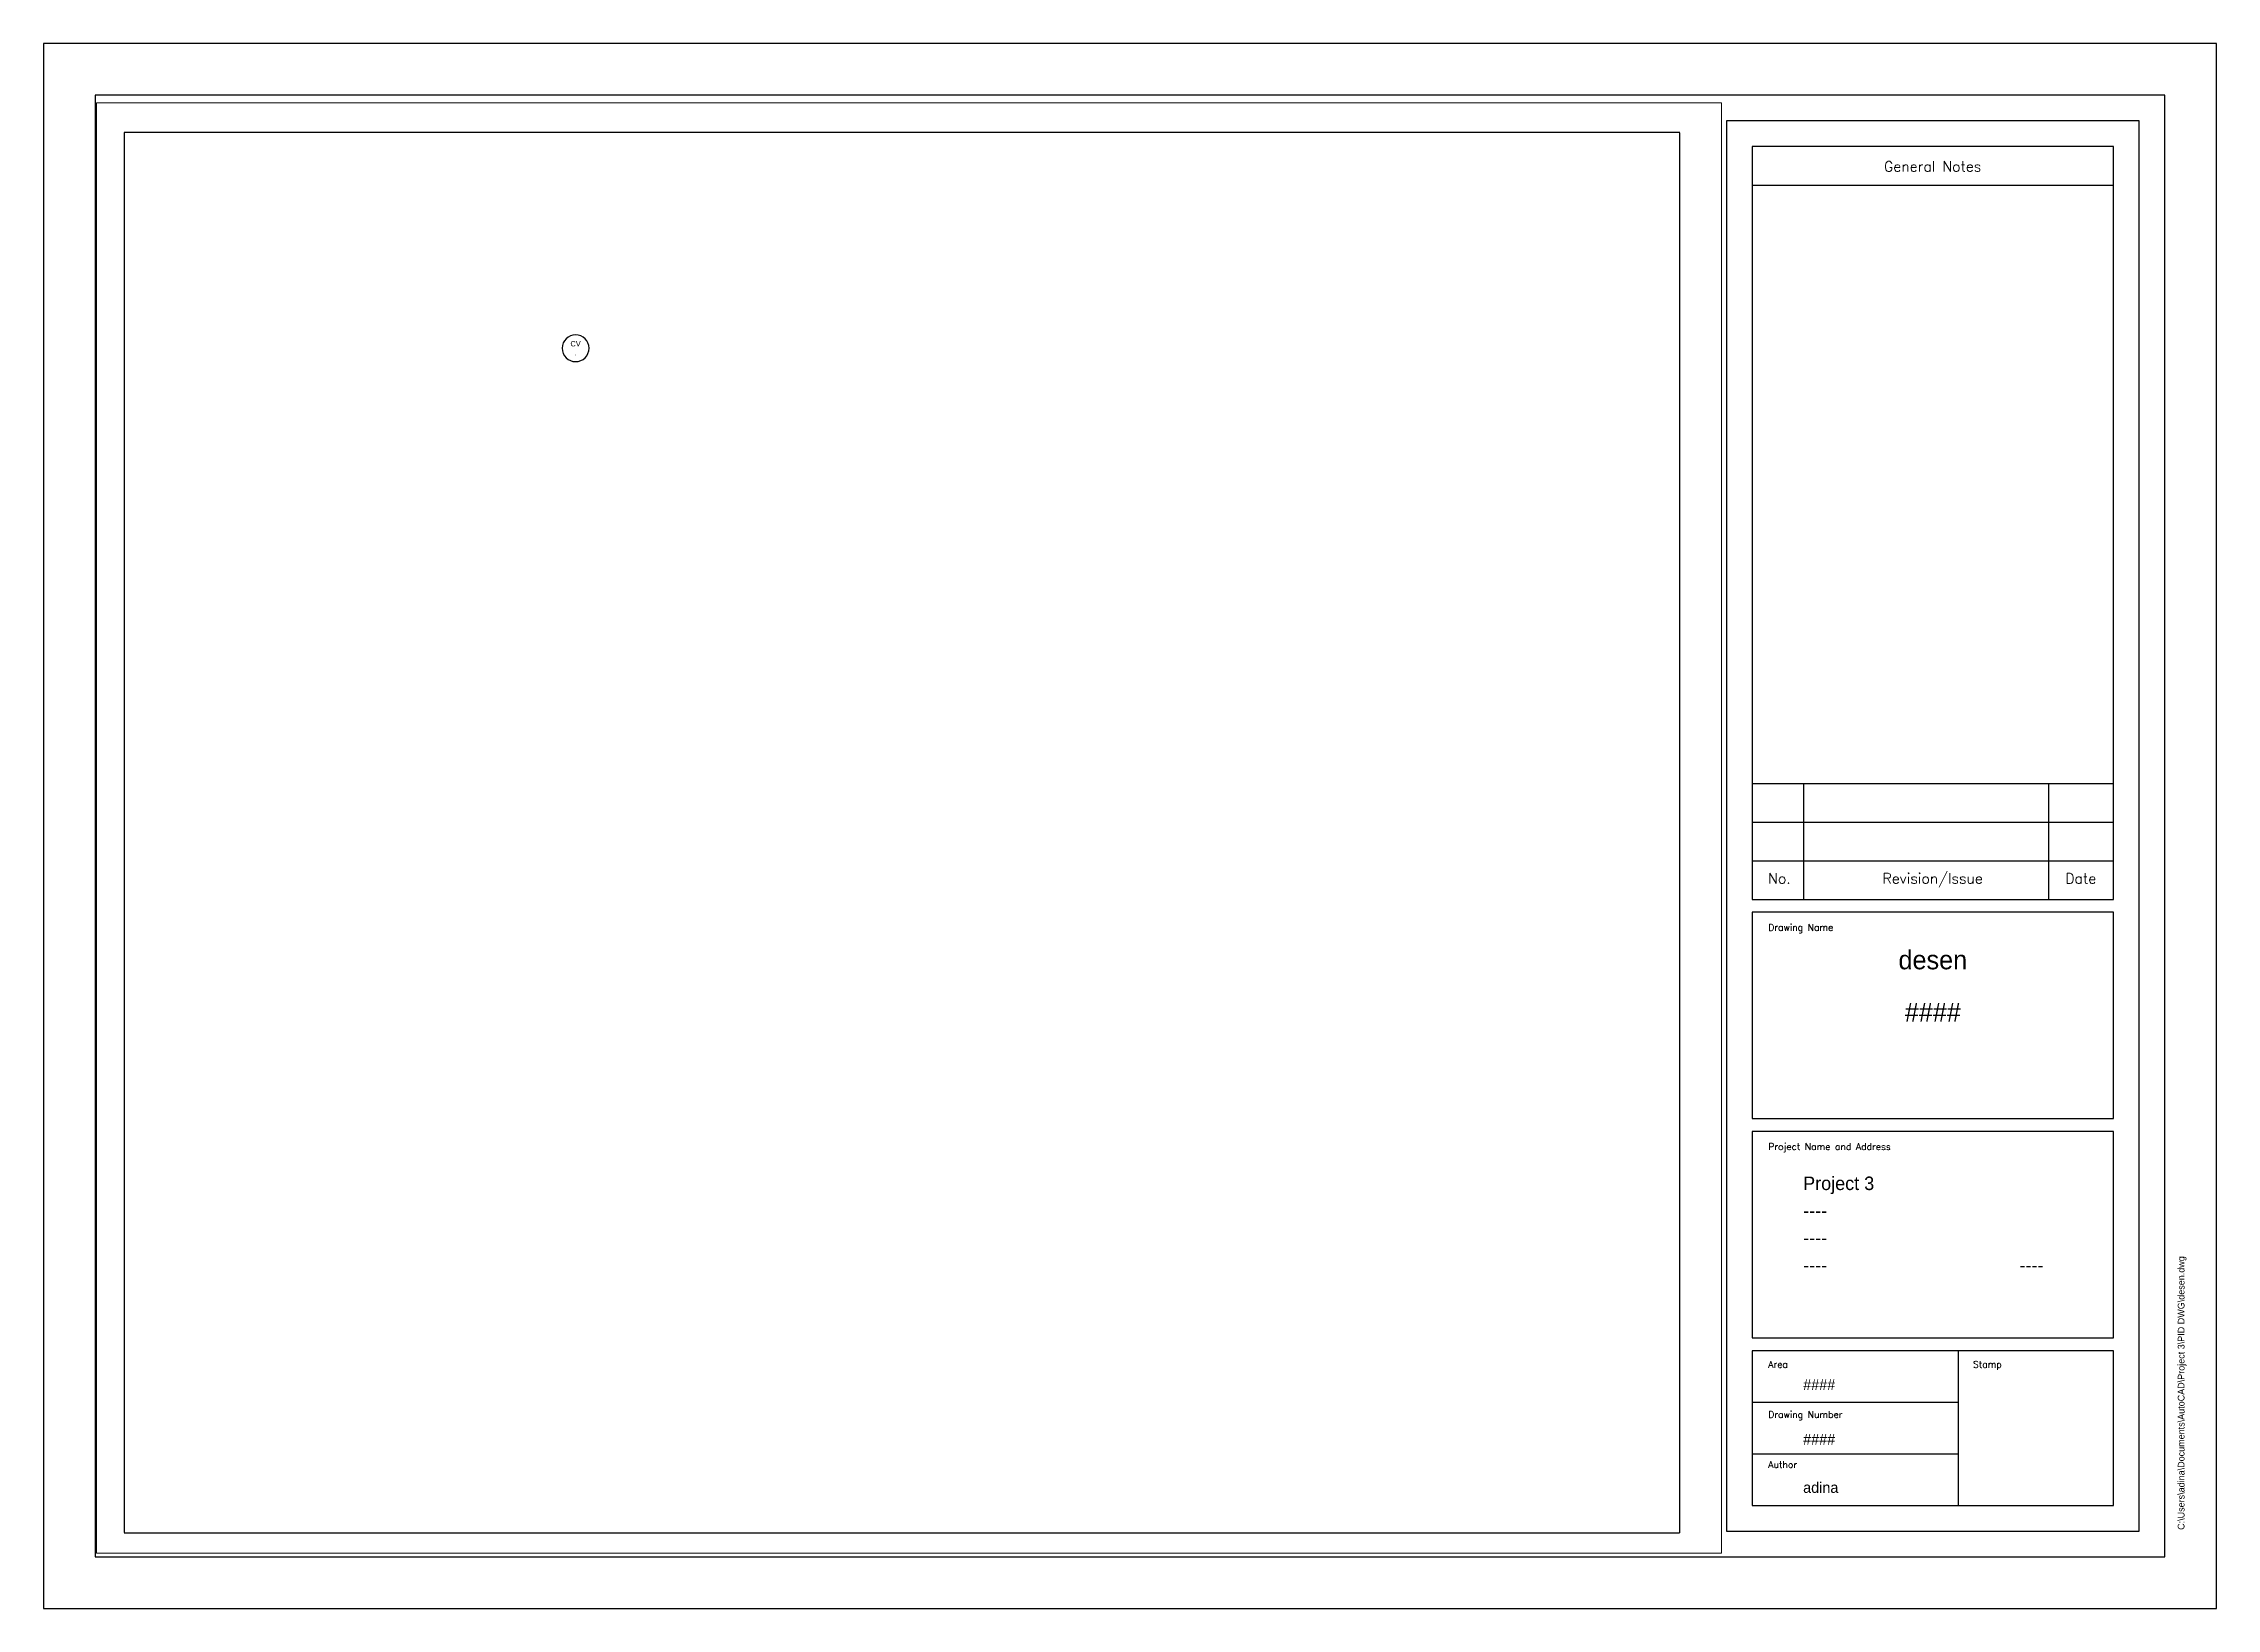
# Paper-space layout 'PID ISO A1 Title Block' of a CAD drawing. Header units: millimetres. Extents: x 0 to 807, y 0 to 581.
# The model-space entities are those that its viewports show. They can reach past a viewport. Long polylines and large blocks are cut down to what shows.
import ezdxf
from ezdxf.enums import TextEntityAlignment as Align

# ---------------------------------------------------------------- set-up
doc = ezdxf.new("R2010")
doc.units = ezdxf.units.MM
doc.linetypes.add('HIDDEN2', pattern=[0.1875, 0.125, -0.0625])
doc.layers.add('Instrument', color=2, linetype='Continuous')
doc.layers.add('Title Block', color=7, linetype='Continuous')
doc.layers.add('no plot', color=41, linetype='HIDDEN2', plot=False)
doc.styles.add('Roman', font='romans')

# ---------------------------------------------------------------- blocks, each defined once
blk = doc.blocks.new('PID ISO A1 titleblock')
for p, q in [((806.83, 581.21), (0, 581.21)), ((0, 581.21), (0, 0)), ((806.83, 0), (806.83, 581.21)), ((787.68, 562.06), (19.15, 562.06)), ((19.15, 562.06), (19.15, 19.15)), ((787.68, 19.15), (787.68, 562.06)), ((778.1, 552.48), (624.89, 552.48)), ((624.89, 552.48), (624.89, 28.73)), ((778.1, 28.73), (778.1, 552.48)), ((768.52, 542.91), (634.46, 542.91)), ((634.46, 542.91), (634.46, 263.33)), ((768.52, 263.33), (768.52, 542.91)), ((634.46, 528.54), (768.52, 528.54)), ((634.46, 306.43), (768.52, 306.43)), ((653.61, 263.33), (653.61, 306.43)), ((744.58, 263.33), (744.58, 306.43)), ((634.46, 292.06), (768.52, 292.06)), ((634.46, 277.7), (768.52, 277.7)), ((634.46, 263.33), (768.52, 263.33)), ((768.52, 258.55), (634.46, 258.55)), ((634.46, 258.55), (634.46, 181.94)), ((768.52, 181.94), (768.52, 258.55)), ((634.46, 181.94), (768.52, 181.94)), ((768.52, 177.15), (634.46, 177.15)), ((634.46, 177.15), (634.46, 100.55)), ((768.52, 100.55), (768.52, 177.15)), ((634.46, 100.55), (768.52, 100.55)), ((768.52, 95.76), (634.46, 95.76)), ((634.46, 95.76), (634.46, 38.3)), ((711.07, 38.3), (711.07, 95.76)), ((768.52, 38.3), (768.52, 95.76)), ((634.46, 76.61), (711.07, 76.61)), ((634.46, 57.45), (711.07, 57.45)), ((634.46, 38.3), (768.52, 38.3)), ((624.89, 28.73), (778.1, 28.73)), ((19.15, 19.15), (787.68, 19.15)), ((0, 0), (806.83, 0))]:
    blk.add_line(p, q)
at = {"style": 'Roman'}
for s, height, p in [('General Notes', 3.8303, (701.43, 535.55)), ('No.', 3.83, (644.56, 271.13)), ('Revision/Issue', 3.8303, (701.43, 271.13)), ('Date', 3.83, (756.41, 271.13))]:
    blk.add_text(s, height=height, dxfattribs=at).set_placement(p, align=Align.MIDDLE_CENTER)
for s, height, p in [('Drawing Name', 2.4897, (640.42, 251.69)), ('Project Name and Address', 2.4897, (640.42, 170.3)), ('Area', 2.49, (640.42, 89.42)), ('Stamp', 2.49, (716.43, 89.42)), ('Drawing Number', 2.4897, (640.42, 70.82)), ('Author', 2.49, (640.42, 52.21))]:
    blk.add_text(s, height=height, dxfattribs=at).set_placement(p)
blk = doc.blocks.new('*U9')
at = {"color": 0, "linetype": 'ByBlock', "lineweight": -2}
for start, end in [(0, 180), (180, 0)]:
    blk.add_arc((0, 0), 0.25, start, end, dxfattribs=at)
blk.add_wipeout([(-0.12, 0.149), (0.125, 0.151), (0.125, 0.024), (-0.12, 0.024)], dxfattribs=at)
blk.add_wipeout([(-0.019, -0.024), (0.023, -0.024), (0.023, -0.155), (-0.019, -0.155)], dxfattribs=at)
for tag, p in [('#(TargetObject.Type)', (0, 0.083)), ('#(TargetObject.LoopNumber)', (0, -0.083))]:
    blk.add_attdef(tag, text='', height=0.1, dxfattribs=at).set_placement(p, align=Align.MIDDLE_CENTER)

msp = doc.modelspace()

# ---------------------------------------------------------------- linework, layer by layer
at = {"layer": 'no plot'}
msp.add_lwpolyline([(0, 0), (577.5, 0), (577.5, 520), (0, 520)], close=True, dxfattribs=at)

# ---------------------------------------------------------------- next in the draw order: block references
at = {"layer": 'Instrument', "linetype": 'ByBlock', "xscale": 20, "yscale": 20, "zscale": 20}
msp.add_blockref('*U9', (167.57, 439.93), dxfattribs=at).add_auto_attribs({'#(TargetObject.Type)': 'CV', '#(TargetObject.LoopNumber)': '.'})

psp = doc.layouts.new('PID ISO A1 Title Block')

# ---------------------------------------------------------------- block references
psp.add_blockref('PID ISO A1 titleblock', (0, 0))

# ---------------------------------------------------------------- texts
at = {"insert": (792.43, 29.21), "char_height": 2.5, "attachment_point": 1, "rotation": 90}
psp.add_mtext('C:\\\\Users\\\\adina\\\\Documents\\\\AutoCAD\\\\Project 3\\\\PID DWG\\\\desen.dwg', dxfattribs=at)
at = {"layer": 'Title Block'}
for s, insert, char_height, attachment_point in [('desen', (701.49, 244.39), 7, 2), ('Project 3', (653.34, 160.41), 5, 1), ('----', (653.34, 150.28), 5, 1), ('----', (653.34, 140.16), 5, 1), ('----', (653.34, 130.03), 5, 1), ('----', (733.69, 130.03), 5, 1), ('####', (653.34, 85.11), 4, 1), ('####', (653.34, 64.85), 4, 1), ('adina', (653.34, 46.96), 4, 1)]:
    psp.add_mtext(s, dxfattribs=dict(at, insert=insert, char_height=char_height, attachment_point=attachment_point))
at = {"layer": 'Title Block', "insert": (701.49, 224.96), "char_height": 7, "width": 88.204, "attachment_point": 2}
psp.add_mtext('####', dxfattribs=at)

# ---------------------------------------------------------------- viewports
at = {"layer": '0', "color": 5}
psp.add_viewport(center=(321.37, 289.84), size=(603.25, 538.6526), view_center_point=(291.37, 261.73), view_height=538.6526, dxfattribs=at)

doc.saveas('drawing.dxf')
